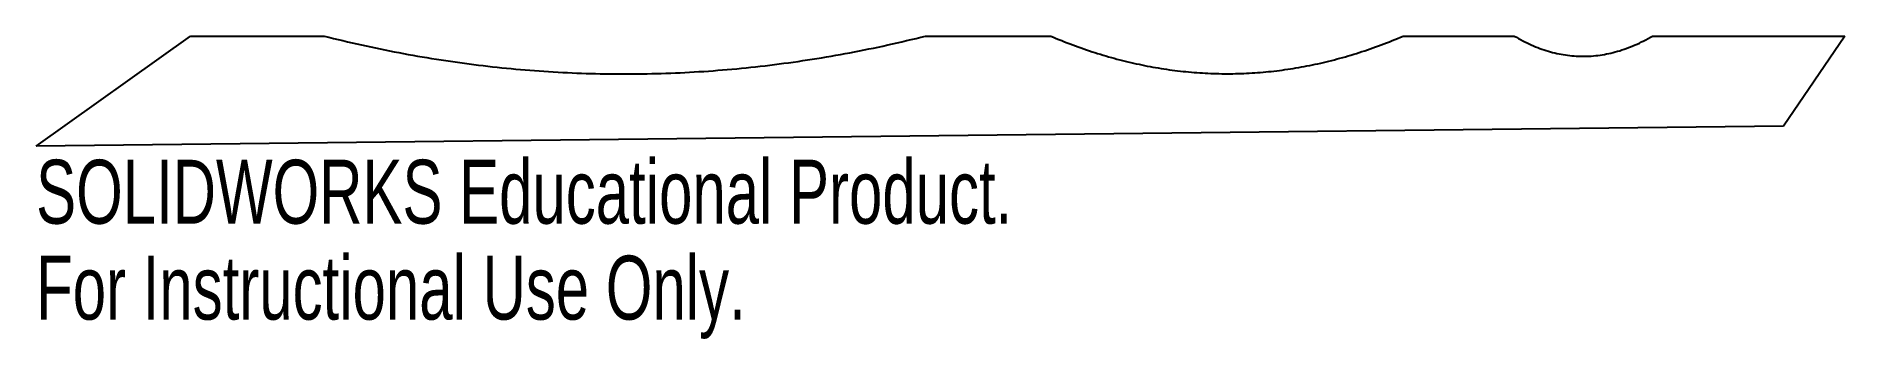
# Model space of a CAD drawing. Header units: millimetres. Extents: x -97 to 40, y -11 to 12.
import ezdxf

# ---------------------------------------------------------------- set-up
doc = ezdxf.new("R2010")
doc.units = ezdxf.units.MM
doc.styles.add('SLDTEXTSTYLE0', font='TXT', dxfattribs={"width": 0.7})

msp = doc.modelspace()

# ---------------------------------------------------------------- linework, layer by layer
at = {"color": 7, "linetype": 'Continuous', "lineweight": 25}
for p, q in [((-96.52, 3.2), (-84.88, 11.53)), ((-84.88, 11.53), (-74.78, 11.53)), ((-29.39, 11.53), (-19.94, 11.53)), ((6.66, 11.53), (15.05, 11.53)), ((25.49, 11.53), (40, 11.53)), ((40, 11.53), (35.38, 4.71)), ((35.38, 4.71), (-96.52, 3.2))]:
    msp.add_line(p, q, dxfattribs=at)
for points in [[(-74.78, 11.53), (-52.15, 5.8), (-29.39, 11.53)], [(-19.94, 11.53), (-6.62, 5.84), (6.66, 11.53)], [(15.05, 11.53), (20.22, 8.47), (25.49, 11.53)]]:
    msp.add_open_spline(points, degree=2, dxfattribs=at)

# ---------------------------------------------------------------- texts
at = {"color": 7, "linetype": 'Continuous', "char_height": 4.8336, "attachment_point": 1, "style": 'SLDTEXTSTYLE0'}
for s, insert in [('SOLIDWORKS Educational Product.', (-96.52, 2.18)), ('For Instructional Use Only.', (-96.52, -5.07))]:
    msp.add_mtext(s, dxfattribs=dict(at, insert=insert))

doc.saveas('drawing.dxf')
